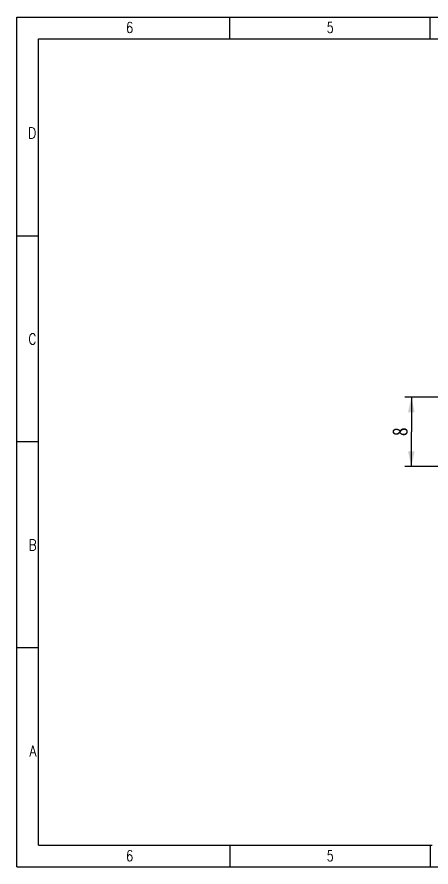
# Model space of a CAD drawing. Extents: x 4 to 145, y 3 to 102.
# Drawn here: x 3.5 to 51.3, y 3.5 to 101.5 of the extents above; entities that cross this region are included whole.
import ezdxf
from ezdxf.enums import TextEntityAlignment as Align

# ---------------------------------------------------------------- set-up
doc = ezdxf.new("R2010")
doc.units = 0
doc.header["$LTSCALE"] = 8.1675
doc.layers.get('0').update_dxf_attribs({"linetype": 'CONTINUOUS'})
doc.layers.add('LS-24V-60C2-W8-5050S4', color=7, linetype='CONTINUOUS')
doc.layers.add('LS-24V-60C2-W8-5050S9', color=7, linetype='CONTINUOUS')
doc.styles.get("Standard").update_dxf_attribs({"font": 'SIMHEI.SHX', "width": 0.85})
doc.styles.add('TEXTSTYLE_2', font='TXT.TTF')
doc.dimstyles.get("Standard").update_dxf_attribs({"dimtxt": 2.5, "dimasz": 2.5, "dimexe": 1.25, "dimexo": 0.625, "dimtad": 1, "dimcen": 2.5, "dimazin": 3, "dimtfac": 1, "dimtmove": 0, "dimatfit": 3})

# ---------------------------------------------------------------- blocks, each defined once
blk = doc.blocks.new('_FILLED')
at = {"color": 0, "linetype": 'BYBLOCK'}
blk.add_solid([(0, 0), (-1, 0.214), (-1, -0.214)], dxfattribs=at)
blk = doc.blocks.new('*D0')
at = {"layer": 'LS-24V-60C2-W8-5050S4', "color": 3}
for p, q in [((53.512, 57.682), (48.262, 57.682)), ((49.012, 57.682), (49.012, 53.682)), ((49.012, 49.682), (49.012, 53.682)), ((53.512, 49.682), (48.262, 49.682))]:
    blk.add_line(p, q, dxfattribs=at)
at = {"layer": 'LS-24V-60C2-W8-5050S4', "color": 3, "xscale": 1.75, "yscale": 1.75, "zscale": 1.75}
for p, rotation in [((49.012, 57.682), 90), ((49.012, 49.682), 270)]:
    blk.add_blockref('_FILLED', p, dxfattribs=dict(at, rotation=rotation))
at = {"layer": 'LS-24V-60C2-W8-5050S4', "color": 3, "width": 0.85}
blk.add_text('8', height=1.75, rotation=90, dxfattribs=at).set_placement((48.574, 53.682), align=Align.CENTER)

msp = doc.modelspace()

# ---------------------------------------------------------------- linework, layer by layer
at = {"layer": 'LS-24V-60C2-W8-5050S9', "color": 7}
for p, q in [((3.5, 3.5), (3.5, 101.5)), ((3.5, 101.5), (145, 101.5)), ((28.083, 99), (28.083, 101.5)), ((51.167, 99), (51.167, 101.5)), ((6, 6), (6, 99)), ((6, 99), (142.5, 99)), ((6, 76.25), (3.5, 76.25)), ((6, 52.5), (3.5, 52.5)), ((6, 28.75), (3.5, 28.75)), ((6, 6), (51.4, 6)), ((28.083, 6), (28.083, 3.5)), ((51.167, 6), (51.167, 3.5)), ((3.5, 3.5), (145, 3.5))]:
    msp.add_line(p, q, dxfattribs=at)

# ---------------------------------------------------------------- texts
at = {"layer": 'LS-24V-60C2-W8-5050S9', "color": 7, "style": 'TEXTSTYLE_2'}
for s, width, p in [('6', 0.785714, (16.909, 99.665)), ('D', 0.904762, (5.75, 87.5)), ('C', 0.833333, (5.75, 63.75)), ('B', 0.785714, (5.75, 40)), ('A', 0.857143, (5.75, 16.25)), ('6', 0.785714, (16.909, 4.165))]:
    msp.add_text(s, height=1.25, dxfattribs=dict(at, width=width)).set_placement(p, align=Align.RIGHT)
at = {"layer": 'LS-24V-60C2-W8-5050S9', "color": 7, "style": 'TEXTSTYLE_2', "width": 0.714286}
for p in [(39.258, 99.665), (39.258, 4.165)]:
    msp.add_text('5', height=1.25, dxfattribs=at).set_placement(p)

# ---------------------------------------------------------------- dimensions: what is measured, and where the dimension line sits
at = {"layer": 'LS-24V-60C2-W8-5050S4', "color": 3}
dim = msp.add_linear_dim(base=(49.012, 49.682), p1=(53.512, 57.682), p2=(53.512, 49.682), angle=270, dimstyle='Standard', dxfattribs=at)
dim.commit()
dim.dimension.update_dxf_attribs({"geometry": '*D0', "text_midpoint": (48.032, 53.017), "dimtype": 128})

doc.saveas('drawing.dxf')
